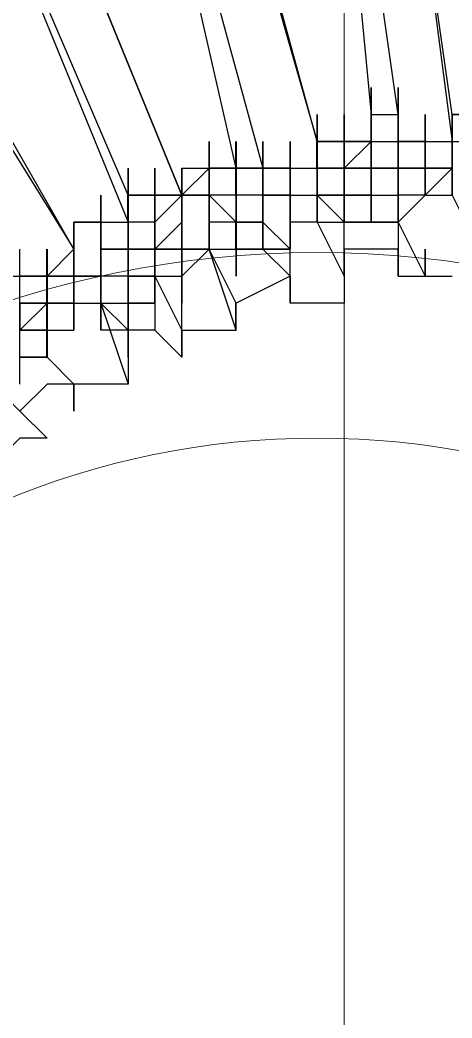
# Model space of a CAD drawing. Header units: inches. Extents: x 3324238 to 135265466, y -1036581 to 20094598.
# Drawn here: x 3353770.292 to 3353771.581, y -519268.471 to -519265.489 of the extents above; entities that cross this region are included whole.
import ezdxf

# ---------------------------------------------------------------- set-up
doc = ezdxf.new("R2010")
doc.units = ezdxf.units.IN
doc.header["$MEASUREMENT"] = 0
doc.layers.add('PDF_Geometry', color=7, linetype='Continuous')

msp = doc.modelspace()

# ---------------------------------------------------------------- linework, layer by layer
at = {"layer": 'PDF_Geometry', "color": 252, "lineweight": 13, "true_color": 0x979797}
msp.add_lwpolyline([(3353771.0974, -519269.1555), (3353771.2585, -519269.1555), (3353771.2585, -519260.0509)], dxfattribs=at)
at = {"layer": 'PDF_Geometry', "lineweight": 25}
for points in [[(3353771.0168, -519265.9326), (3353770.9363, -519265.9326), (3353770.9363, -519265.852), (3353770.9363, -519265.9326), (3353770.9363, -519265.852), (3353770.9363, -519265.9326), (3353770.9363, -519266.0132), (3353770.9363, -519265.9326), (3353770.5334, -519264.16), (3353770.5334, -519264.0795), (3353770.5334, -519263.9989), (3353770.4528, -519263.9989), (3353770.4528, -519263.9183), (3353770.4528, -519263.9989), (3353770.4528, -519263.9183), (3353770.4528, -519263.8378), (3353769.9694, -519262.1458), (3353770.05, -519262.1458), (3353770.05, -519262.0652), (3353770.1305, -519262.0652), (3353770.1305, -519261.9846)], [(3353771.5003, -519263.8378), (3353771.4197, -519263.8378), (3353771.4197, -519263.7572), (3353771.4197, -519263.8378), (3353771.4197, -519263.7572), (3353771.4197, -519263.8378), (3353771.4197, -519263.7572), (3353771.4197, -519263.6766), (3353771.4197, -519263.7572), (3353771.4197, -519263.8378), (3353771.3391, -519263.8378), (3353771.3391, -519263.7572), (3353771.3391, -519263.8378), (3353771.3391, -519263.9183), (3353771.3391, -519263.9989), (3353771.3391, -519263.9183), (3353771.3391, -519263.9989), (3353771.5808, -519265.852), (3353771.5808, -519265.7715), (3353771.6614, -519265.7715), (3353771.6614, -519265.6909)], [(3353771.0974, -519266.0132), (3353771.0974, -519266.0938), (3353771.0974, -519266.0132), (3353771.178, -519266.0132), (3353771.178, -519265.9326), (3353771.178, -519265.852), (3353770.6945, -519264.0795), (3353770.6945, -519263.9989), (3353770.6945, -519263.9183), (3353770.6945, -519263.8378), (3353770.6945, -519263.9183), (3353770.7751, -519263.9183), (3353770.7751, -519263.8378), (3353770.8557, -519263.8378), (3353770.8557, -519263.7572), (3353770.8557, -519263.8378), (3353770.7751, -519263.8378), (3353770.6945, -519263.8378), (3353770.614, -519263.8378), (3353770.614, -519263.9183), (3353770.614, -519263.9989), (3353770.6945, -519263.9989), (3353770.6945, -519263.9183)], [(3353771.5808, -519265.7715), (3353771.3391, -519264.0795)], [(3353770.5334, -519264.16), (3353771.0168, -519265.9326)], [(3353770.6945, -519264.16), (3353771.178, -519265.852), (3353771.178, -519265.9326), (3353771.178, -519266.0132), (3353771.2585, -519266.0132), (3353771.2585, -519266.0938), (3353771.2585, -519266.0132), (3353771.2585, -519266.0938), (3353771.2585, -519266.0132), (3353771.2585, -519266.0938), (3353771.2585, -519266.0132), (3353771.2585, -519265.9326), (3353771.2585, -519266.0132), (3353771.2585, -519265.9326), (3353771.2585, -519265.852), (3353771.178, -519265.852), (3353771.2585, -519265.852), (3353771.2585, -519265.9326), (3353771.2585, -519265.852), (3353771.2585, -519265.7715), (3353771.2585, -519265.852), (3353771.2585, -519265.7715), (3353771.2585, -519265.852), (3353771.2585, -519265.9326), (3353771.2585, -519265.8521), (3353771.2585, -519265.7715)], [(3353771.4197, -519266.2549), (3353771.4197, -519266.1743), (3353771.3391, -519266.1743), (3353771.2585, -519266.1743), (3353771.2585, -519266.2549), (3353771.2585, -519266.3355), (3353771.178, -519266.3355), (3353771.0974, -519266.3355), (3353771.0974, -519266.1743), (3353771.0168, -519266.0938), (3353771.0168, -519266.1743), (3353770.9363, -519266.1743), (3353770.9363, -519266.0938), (3353770.9363, -519266.0132), (3353770.9363, -519265.9326), (3353770.9363, -519265.852), (3353770.9363, -519265.9326), (3353770.9363, -519266.0132), (3353770.9363, -519265.9326), (3353770.9363, -519266.0132), (3353770.9363, -519265.9326), (3353770.8557, -519265.9326), (3353770.8557, -519265.852), (3353770.8557, -519265.9326), (3353770.8557, -519266.0132), (3353770.8557, -519265.9326), (3353770.8557, -519266.0132), (3353770.7751, -519266.0132), (3353770.7751, -519265.9326), (3353770.7751, -519266.0132), (3353770.05, -519264.2406)], [(3353770.05, -519264.2406), (3353770.7751, -519266.0132), (3353770.7751, -519266.0938), (3353770.7751, -519266.0132), (3353770.7751, -519266.0938), (3353770.7751, -519266.1743), (3353770.7751, -519266.0938), (3353770.7751, -519266.1743), (3353770.7751, -519266.0938), (3353770.7751, -519266.1743), (3353770.7751, -519266.2549), (3353770.7751, -519266.1743), (3353770.7751, -519266.2549), (3353770.7751, -519266.1743), (3353770.7751, -519266.0938)], [(3353770.614, -519265.9326), (3353770.614, -519266.0132), (3353769.8888, -519264.3212), (3353769.8083, -519264.3212)], [(3353769.8888, -519264.3212), (3353770.614, -519266.0938)], [(3353769.4054, -519264.4823), (3353770.4528, -519266.1743), (3353770.4528, -519266.2549), (3353770.3723, -519266.2549), (3353770.3723, -519266.3355), (3353770.2917, -519266.3355)], [(3353770.4528, -519266.1743), (3353769.486, -519264.4823)], [(3353771.2585, -519266.1743), (3353771.2585, -519266.0938), (3353771.2585, -519266.0132), (3353771.2585, -519265.9326), (3353771.2585, -519266.0132), (3353771.2585, -519265.9326), (3353771.178, -519265.9326), (3353771.178, -519265.852), (3353771.178, -519265.7715), (3353771.178, -519265.852), (3353771.2585, -519265.852), (3353771.3391, -519265.852), (3353771.4197, -519265.852), (3353771.4197, -519265.9326), (3353771.4197, -519265.852), (3353771.4197, -519265.7715), (3353771.4197, -519265.6909), (3353771.4197, -519265.7715), (3353771.4197, -519265.852), (3353771.4197, -519265.9326), (3353771.4197, -519265.852), (3353771.4197, -519265.7715)], [(3353771.4197, -519265.7715), (3353771.4197, -519265.6909)], [(3353771.178, -519265.852), (3353771.178, -519265.7715)], [(3353771.178, -519265.852), (3353771.2585, -519265.852), (3353771.2585, -519265.7715)], [(3353771.178, -519265.852), (3353771.178, -519265.7715)], [(3353771.178, -519265.852), (3353771.178, -519265.7715)], [(3353771.2585, -519265.9326), (3353771.3391, -519265.9326), (3353771.3391, -519265.852), (3353771.3391, -519265.7715), (3353771.3391, -519265.852), (3353771.3391, -519265.7715), (3353771.3391, -519265.852), (3353771.3391, -519265.9326)], [(3353771.3391, -519265.9326), (3353771.3391, -519266.0132), (3353771.3391, -519266.0938), (3353771.3391, -519266.0132), (3353771.3391, -519265.9326), (3353771.3391, -519266.0132), (3353771.3391, -519266.0938), (3353771.3391, -519266.0132), (3353771.3391, -519265.9326), (3353771.3391, -519265.852), (3353771.3391, -519265.7715), (3353771.3391, -519265.852), (3353771.3391, -519265.9326), (3353771.3391, -519265.852), (3353771.3391, -519265.9326), (3353771.2585, -519265.9326), (3353771.3391, -519265.852), (3353771.3391, -519265.9326), (3353771.4197, -519265.9326), (3353771.3391, -519265.9326), (3353771.3391, -519266.0132), (3353771.3391, -519265.9326), (3353771.3391, -519265.852), (3353771.3391, -519265.9326), (3353771.3391, -519266.0132), (3353771.3391, -519266.0938), (3353771.3391, -519266.0132), (3353771.3391, -519265.9326), (3353771.3391, -519266.0132), (3353771.3391, -519265.9326), (3353771.3391, -519266.0132), (3353771.4197, -519266.0132), (3353771.4197, -519265.9326), (3353771.4197, -519265.852), (3353771.4197, -519265.9326), (3353771.4197, -519266.0132), (3353771.4197, -519265.9326), (3353771.4197, -519266.0132), (3353771.4197, -519265.9326), (3353771.4197, -519266.0132), (3353771.4197, -519265.9326), (3353771.5003, -519265.9326), (3353771.5003, -519265.852), (3353771.4197, -519265.852), (3353771.4197, -519265.9326), (3353771.4197, -519265.852), (3353771.4197, -519265.9326), (3353771.4197, -519265.852), (3353771.5003, -519265.852), (3353771.5003, -519265.7715), (3353771.5003, -519265.852), (3353771.5003, -519265.7715), (3353771.5003, -519265.852), (3353771.5003, -519265.9326), (3353771.5003, -519266.0132), (3353771.5003, -519265.9326), (3353771.4197, -519265.9326), (3353771.4197, -519266.0132), (3353771.4197, -519265.9326), (3353771.4197, -519266.0132), (3353771.4197, -519266.0938), (3353771.5003, -519266.2549)], [(3353771.3391, -519265.7715), (3353771.3391, -519265.8521)], [(3353771.3391, -519265.8521), (3353771.3391, -519265.7715)], [(3353771.3391, -519265.852), (3353771.3391, -519265.7715)], [(3353771.5003, -519265.852), (3353771.5003, -519265.9326), (3353771.5003, -519266.0132), (3353771.5003, -519265.9326), (3353771.5808, -519265.9326), (3353771.5808, -519266.0132), (3353771.5808, -519265.9326), (3353771.5808, -519266.0132), (3353771.5808, -519265.9326), (3353771.5808, -519265.852), (3353771.5808, -519265.7715), (3353771.6614, -519265.7715), (3353771.5808, -519265.7715), (3353771.5808, -519265.852), (3353771.6614, -519265.852), (3353771.6614, -519265.9326)], [(3353771.5003, -519265.7715), (3353771.5003, -519265.852), (3353771.5003, -519265.7715), (3353771.5003, -519265.852), (3353771.5003, -519265.9326), (3353771.5808, -519265.9326), (3353771.5808, -519265.852), (3353771.5808, -519265.9326), (3353771.5003, -519265.9326), (3353771.5003, -519266.0132), (3353771.5808, -519266.0132), (3353771.6614, -519266.1743)], [(3353771.5003, -519265.9326), (3353771.5003, -519265.852), (3353771.5003, -519265.7715)], [(3353771.5003, -519265.8521), (3353771.5003, -519265.7715)], [(3353771.5808, -519265.852), (3353771.5808, -519265.7715)], [(3353770.8557, -519265.852), (3353770.8557, -519265.9326), (3353770.8557, -519266.0132), (3353770.8557, -519266.0938), (3353770.8557, -519266.1743), (3353770.7751, -519266.1743), (3353770.8557, -519266.1743), (3353770.8557, -519266.0938), (3353770.8557, -519266.1743), (3353770.9363, -519266.1743), (3353770.9363, -519266.0938), (3353770.8557, -519266.0938), (3353770.8557, -519266.1743), (3353770.7751, -519266.1743), (3353770.7751, -519266.0938), (3353770.7751, -519266.0132)], [(3353771.178, -519265.9326), (3353771.178, -519266.0132), (3353771.178, -519266.0938), (3353771.178, -519266.0132), (3353771.178, -519266.0938), (3353771.0974, -519266.0938), (3353771.0974, -519266.0132), (3353771.0974, -519265.9326), (3353771.0974, -519266.0132), (3353771.0974, -519266.0938), (3353771.0974, -519266.1743), (3353771.0168, -519266.1743), (3353771.0168, -519266.0938), (3353771.0168, -519266.1743), (3353771.0168, -519266.0938), (3353771.0168, -519266.0132), (3353771.0168, -519266.0938), (3353770.9363, -519266.0938), (3353770.9363, -519266.1743), (3353770.9363, -519266.0938), (3353771.0168, -519266.0938), (3353771.0168, -519266.1743), (3353770.9363, -519266.1743), (3353771.0168, -519266.1743), (3353771.0168, -519266.0938), (3353771.0168, -519266.0132), (3353771.0168, -519265.9326), (3353771.0168, -519265.852), (3353771.0168, -519265.9326), (3353771.0168, -519266.0132), (3353771.0168, -519265.9326), (3353770.9363, -519265.9326), (3353770.9363, -519266.0132), (3353770.9363, -519265.9326), (3353771.0168, -519265.9326), (3353770.9363, -519265.9326), (3353770.9363, -519265.852), (3353770.9363, -519265.9326), (3353770.9363, -519266.0132), (3353770.8557, -519266.0132), (3353770.8557, -519266.0938), (3353770.8557, -519266.1743), (3353770.8557, -519266.0938), (3353770.8557, -519266.1743), (3353770.8557, -519266.0938), (3353770.8557, -519266.0132), (3353770.8557, -519266.0938), (3353770.8557, -519266.1743), (3353770.8557, -519266.0938), (3353770.8557, -519266.0132), (3353770.8557, -519265.9326), (3353770.8557, -519266.0132), (3353770.8557, -519266.0938), (3353770.8557, -519266.0132), (3353770.8557, -519265.9326), (3353770.8557, -519266.0132), (3353770.8557, -519265.9326), (3353770.8557, -519266.0132), (3353770.9363, -519266.0938), (3353770.9363, -519266.0132), (3353770.9363, -519265.9326), (3353770.9363, -519265.852), (3353770.9363, -519265.9326), (3353771.0168, -519265.9326), (3353771.0168, -519265.852), (3353771.0168, -519265.9326), (3353771.0168, -519266.0132), (3353771.0168, -519266.0938), (3353771.0168, -519266.0132), (3353771.0168, -519266.0938), (3353770.9363, -519266.0938), (3353770.9363, -519266.1743), (3353771.0168, -519266.1743), (3353771.0168, -519266.0938), (3353771.0168, -519266.0132), (3353771.0974, -519266.0132), (3353771.0974, -519265.9326), (3353771.0974, -519266.0132), (3353771.178, -519266.0132), (3353771.178, -519266.0938), (3353771.178, -519266.0132), (3353771.178, -519265.9326), (3353771.178, -519265.852), (3353771.178, -519265.9326), (3353771.178, -519266.0132), (3353771.2585, -519266.0938), (3353771.3391, -519266.0938), (3353771.4197, -519266.0938), (3353771.4197, -519266.0132), (3353771.4197, -519266.0938), (3353771.3391, -519266.0938), (3353771.2585, -519266.0938), (3353771.3391, -519266.0938), (3353771.3391, -519266.0132), (3353771.3391, -519266.0938), (3353771.3391, -519266.0132), (3353771.3391, -519265.9326), (3353771.3391, -519266.0132), (3353771.3391, -519266.0938)], [(3353770.9362, -519265.9326), (3353770.9362, -519265.852)], [(3353770.9362, -519265.9326), (3353770.9362, -519265.852)], [(3353770.9363, -519266.0132), (3353770.9363, -519265.9326), (3353770.9363, -519265.852)], [(3353771.0974, -519266.2549), (3353771.0168, -519266.1743), (3353771.0974, -519266.1743), (3353771.0974, -519266.0938), (3353771.0974, -519266.1743), (3353771.0974, -519266.0938), (3353771.0974, -519266.0132), (3353771.0974, -519265.9326), (3353771.0974, -519266.0132), (3353771.0974, -519265.9326), (3353771.0974, -519265.852), (3353771.0974, -519265.9326), (3353771.0974, -519265.852), (3353771.0974, -519265.9326), (3353771.0974, -519265.852)], [(3353771.0168, -519265.9326), (3353771.0168, -519266.0132), (3353771.0168, -519265.9326), (3353771.0168, -519265.852)], [(3353771.0168, -519265.9326), (3353771.0168, -519265.852)], [(3353771.0168, -519266.0132), (3353771.0168, -519265.9326), (3353771.0168, -519265.8521)], [(3353771.0974, -519266.0132), (3353771.0974, -519265.9326), (3353771.0974, -519265.852)], [(3353771.1779, -519265.9326), (3353771.1779, -519265.852)], [(3353771.178, -519265.8521), (3353771.178, -519265.9326), (3353771.2585, -519265.9326), (3353771.2585, -519265.8521)], [(3353771.178, -519265.9326), (3353771.178, -519265.852)], [(3353771.178, -519265.9326), (3353771.178, -519265.852)], [(3353771.178, -519265.9326), (3353771.178, -519265.852)], [(3353771.178, -519265.9326), (3353771.178, -519265.852)], [(3353771.178, -519265.9326), (3353771.178, -519265.852)], [(3353771.178, -519265.9326), (3353771.178, -519265.852)], [(3353771.178, -519265.9326), (3353771.178, -519265.852)], [(3353771.178, -519265.9326), (3353771.178, -519265.852)], [(3353771.2585, -519265.9326), (3353771.2585, -519265.852)], [(3353771.2585, -519265.9326), (3353771.2585, -519265.852)], [(3353771.2585, -519265.9326), (3353771.2585, -519265.852)], [(3353771.2585, -519265.9326), (3353771.2585, -519265.852)], [(3353771.2585, -519265.9326), (3353771.2585, -519265.852)], [(3353771.2585, -519265.9326), (3353771.2585, -519265.852)], [(3353771.2585, -519265.9326), (3353771.2585, -519265.852)], [(3353771.2585, -519265.9326), (3353771.2585, -519265.852)], [(3353771.2585, -519265.9326), (3353771.2585, -519265.852)], [(3353771.2585, -519265.9326), (3353771.2585, -519265.852)], [(3353771.2585, -519265.9326), (3353771.2585, -519265.852)], [(3353771.2585, -519265.8521), (3353771.2585, -519265.9326), (3353771.2585, -519265.8521), (3353771.3391, -519265.8521)], [(3353771.3391, -519265.852), (3353771.2585, -519265.852)], [(3353771.2585, -519265.9326), (3353771.2585, -519265.852)], [(3353771.3391, -519265.9326), (3353771.3391, -519265.852)], [(3353771.3391, -519265.9326), (3353771.3391, -519265.852)], [(3353771.3391, -519265.9326), (3353771.3391, -519265.8521)], [(3353771.3391, -519265.9326), (3353771.3391, -519265.8521)], [(3353771.4197, -519265.9326), (3353771.4197, -519265.852)], [(3353771.4197, -519265.9326), (3353771.4197, -519265.852)], [(3353771.4197, -519265.9326), (3353771.4197, -519265.8521)], [(3353771.4197, -519265.9326), (3353771.4197, -519265.8521)], [(3353771.4197, -519265.9326), (3353771.4197, -519265.852)], [(3353771.5002, -519265.9326), (3353771.5002, -519265.8521)], [(3353771.5003, -519265.852), (3353771.5808, -519265.852)], [(3353771.5003, -519265.852), (3353771.5808, -519265.852)], [(3353770.614, -519266.1743), (3353770.614, -519266.0938), (3353770.614, -519266.0132), (3353770.614, -519266.0938), (3353770.614, -519266.0132), (3353770.614, -519265.9326)], [(3353770.7751, -519265.9326), (3353770.7751, -519266.0132), (3353770.7751, -519265.9326), (3353770.7751, -519266.0132), (3353770.7751, -519265.9326), (3353770.7751, -519266.0132), (3353770.7751, -519265.9326), (3353770.7751, -519266.0132), (3353770.7751, -519265.9326), (3353770.7751, -519266.0132), (3353770.7751, -519265.9326), (3353770.7751, -519266.0132), (3353770.7751, -519265.9326), (3353770.7751, -519266.0132), (3353770.6945, -519266.0132), (3353770.6945, -519266.0938), (3353770.6945, -519266.1743), (3353770.6945, -519266.0938), (3353770.6945, -519266.1743), (3353770.6945, -519266.2549), (3353770.614, -519266.2549), (3353770.614, -519266.3355), (3353770.614, -519266.2549), (3353770.614, -519266.1743), (3353770.614, -519266.2549), (3353770.614, -519266.1743), (3353770.614, -519266.2549), (3353770.614, -519266.3355), (3353770.614, -519266.2549), (3353770.614, -519266.1743)], [(3353770.614, -519266.0938), (3353770.614, -519266.0132), (3353770.6945, -519266.0132), (3353770.6945, -519265.9326), (3353770.6945, -519266.0132), (3353770.6945, -519265.9326), (3353770.6945, -519266.0132), (3353770.6945, -519266.0938), (3353770.6945, -519266.1743), (3353770.6945, -519266.0938), (3353770.6945, -519266.1743), (3353770.614, -519266.1743), (3353770.6945, -519266.1743), (3353770.6945, -519266.2549), (3353770.6945, -519266.1743), (3353770.6945, -519266.2549), (3353770.7751, -519266.2549), (3353770.7751, -519266.3355)], [(3353770.6945, -519266.0132), (3353770.614, -519266.0132), (3353770.614, -519265.9326)], [(3353770.8557, -519266.1743), (3353770.7751, -519266.2549), (3353770.7751, -519266.1743), (3353770.7751, -519266.0938), (3353770.7751, -519266.0132), (3353770.7751, -519265.9326), (3353770.7751, -519266.0132), (3353770.6945, -519266.0938), (3353770.6945, -519266.1743), (3353770.6945, -519266.0938), (3353770.6945, -519266.1743), (3353770.6945, -519266.2549), (3353770.7751, -519266.416), (3353770.8557, -519266.416), (3353770.9363, -519266.416), (3353770.9363, -519266.3355), (3353770.8557, -519266.1743), (3353770.9363, -519266.1743), (3353770.9363, -519266.0938), (3353771.0168, -519266.0938), (3353771.0168, -519266.0132), (3353771.0168, -519266.0938), (3353771.0168, -519266.0132), (3353771.0168, -519265.9326)], [(3353770.6945, -519266.1743), (3353770.6945, -519266.0938), (3353770.6945, -519266.0132), (3353770.6945, -519265.9326)], [(3353770.7751, -519266.0938), (3353770.7751, -519266.1743), (3353770.7751, -519266.0938), (3353770.7751, -519266.1743), (3353770.7751, -519266.0938), (3353770.7751, -519266.1743), (3353770.6945, -519266.1743), (3353770.6945, -519266.2549), (3353770.6945, -519266.1743), (3353770.6945, -519266.0938), (3353770.6945, -519266.0132), (3353770.6945, -519265.9326)], [(3353770.6945, -519266.0132), (3353770.7751, -519266.0132), (3353770.7751, -519265.9326)], [(3353770.7751, -519266.2549), (3353770.7751, -519266.1743), (3353770.7751, -519266.0938), (3353770.7751, -519266.0132), (3353770.7751, -519265.9326)], [(3353770.7751, -519266.0132), (3353770.7751, -519265.9326)], [(3353770.8557, -519265.9326), (3353770.9363, -519265.9326), (3353770.8557, -519265.9326)], [(3353770.8557, -519265.9326), (3353770.8557, -519266.0132), (3353770.8557, -519265.9326)], [(3353770.8557, -519266.0132), (3353770.8557, -519265.9326)], [(3353770.8557, -519266.0132), (3353770.8557, -519265.9326)], [(3353770.8557, -519266.0132), (3353770.8557, -519265.9326)], [(3353770.8557, -519266.0132), (3353770.8557, -519265.9326)], [(3353770.9362, -519266.0132), (3353770.9362, -519265.9326)], [(3353770.9363, -519266.0132), (3353770.9363, -519265.9326)], [(3353770.9363, -519266.0132), (3353770.9363, -519265.9326)], [(3353770.9363, -519266.0132), (3353770.9363, -519265.9326)], [(3353770.9363, -519266.0132), (3353770.9363, -519265.9326)], [(3353770.9363, -519266.0132), (3353770.9363, -519265.9326)], [(3353770.9363, -519266.0132), (3353770.9363, -519265.9326)], [(3353771.0168, -519266.0132), (3353771.0168, -519265.9326)], [(3353771.0974, -519265.9326), (3353771.0168, -519265.9326), (3353771.0974, -519265.9326)], [(3353771.0168, -519266.0938), (3353771.0168, -519266.0132), (3353771.0168, -519265.9326)], [(3353771.0168, -519266.0132), (3353771.0168, -519265.9326)], [(3353771.0168, -519266.0132), (3353771.0974, -519266.0132), (3353771.0974, -519265.9326), (3353771.178, -519265.9326)], [(3353771.0974, -519266.0938), (3353771.0974, -519266.0132), (3353771.0974, -519265.9326), (3353771.0974, -519266.0132)], [(3353771.0974, -519266.0132), (3353771.0974, -519265.9326)], [(3353771.0974, -519266.0132), (3353771.0974, -519265.9326)], [(3353771.0974, -519265.9326), (3353771.178, -519265.9326)], [(3353771.178, -519266.0132), (3353771.178, -519265.9326), (3353771.178, -519266.0132), (3353771.178, -519266.0938), (3353771.2585, -519266.2549)], [(3353771.178, -519266.0132), (3353771.178, -519266.0938), (3353771.2585, -519266.0938), (3353771.2585, -519266.0132), (3353771.2585, -519266.0938), (3353771.2585, -519266.0132), (3353771.2585, -519265.9326), (3353771.2585, -519266.0132), (3353771.178, -519266.0132)], [(3353771.178, -519266.0132), (3353771.178, -519265.9326)], [(3353771.178, -519266.0132), (3353771.178, -519265.9326)], [(3353771.178, -519266.0132), (3353771.178, -519265.9326)], [(3353771.178, -519266.0132), (3353771.178, -519265.9326)], [(3353771.178, -519266.0132), (3353771.178, -519265.9326)], [(3353771.178, -519266.0132), (3353771.178, -519265.9326)], [(3353771.178, -519266.0132), (3353771.178, -519265.9326)], [(3353771.2585, -519266.0132), (3353771.2585, -519265.9326)], [(3353771.2585, -519265.9326), (3353771.3391, -519265.9326)], [(3353771.2585, -519266.0132), (3353771.2585, -519265.9326)], [(3353771.2585, -519266.0132), (3353771.2585, -519266.0938), (3353771.2585, -519266.0132), (3353771.2585, -519265.9326)], [(3353771.2585, -519266.0938), (3353771.2585, -519266.0132), (3353771.2585, -519265.9326)], [(3353771.3391, -519266.0938), (3353771.3391, -519266.0132), (3353771.3391, -519265.9326)], [(3353771.3391, -519266.0132), (3353771.3391, -519265.9326)], [(3353771.4197, -519266.0938), (3353771.4197, -519266.0132), (3353771.4197, -519265.9326)], [(3353771.4197, -519266.0132), (3353771.4197, -519265.9326)], [(3353771.4197, -519266.0132), (3353771.4197, -519265.9326)], [(3353771.4197, -519266.0132), (3353771.4197, -519265.9326)], [(3353771.5808, -519266.0132), (3353771.5808, -519265.9326), (3353771.5002, -519266.0132)], [(3353771.5003, -519266.0132), (3353771.5003, -519265.9326)], [(3353770.614, -519266.3355), (3353770.614, -519266.2549), (3353770.5334, -519266.2549), (3353770.5334, -519266.1743), (3353770.5334, -519266.2549), (3353770.5334, -519266.1743), (3353770.5334, -519266.2549), (3353770.5334, -519266.3355), (3353770.5334, -519266.2549), (3353770.5334, -519266.3355), (3353770.5334, -519266.2549), (3353770.5334, -519266.1743), (3353770.5334, -519266.2549), (3353770.5334, -519266.1743), (3353770.5334, -519266.2549), (3353770.5334, -519266.1743), (3353770.5334, -519266.2549), (3353770.5334, -519266.1743), (3353770.5334, -519266.0938), (3353770.5334, -519266.0132), (3353770.5334, -519266.0938), (3353770.5334, -519266.1743), (3353770.5334, -519266.0938), (3353770.5334, -519266.0132), (3353770.5334, -519266.0938), (3353770.4528, -519266.0938), (3353770.4528, -519266.1743), (3353770.4528, -519266.0938), (3353770.4528, -519266.1743), (3353770.4528, -519266.2549), (3353770.4528, -519266.1743), (3353770.4528, -519266.2549), (3353770.4528, -519266.1743), (3353770.4528, -519266.0938), (3353770.4528, -519266.1743), (3353770.4528, -519266.0938), (3353770.5334, -519266.0938), (3353770.5334, -519266.1743), (3353770.5334, -519266.0938), (3353770.5334, -519266.0132), (3353770.5334, -519266.0938), (3353770.5334, -519266.0132), (3353770.5334, -519266.0938), (3353770.614, -519266.0938), (3353770.614, -519266.0132), (3353770.614, -519266.0938), (3353770.614, -519266.1743), (3353770.614, -519266.0938), (3353770.614, -519266.0132), (3353770.614, -519266.0938), (3353770.614, -519266.1743), (3353770.614, -519266.0938), (3353770.614, -519266.1743), (3353770.614, -519266.2549), (3353770.614, -519266.3355), (3353770.614, -519266.2549), (3353770.614, -519266.1743), (3353770.614, -519266.2549), (3353770.614, -519266.3355), (3353770.614, -519266.416), (3353770.5334, -519266.416)], [(3353770.5334, -519266.1743), (3353770.5334, -519266.0938), (3353770.5334, -519266.1743), (3353770.5334, -519266.0938), (3353770.5334, -519266.0132)], [(3353770.5334, -519266.0938), (3353770.5334, -519266.0132)], [(3353770.6139, -519266.0938), (3353770.6139, -519266.0132)], [(3353770.6139, -519266.0938), (3353770.6139, -519266.0132)], [(3353770.614, -519266.1743), (3353770.614, -519266.2549), (3353770.6945, -519266.2549), (3353770.614, -519266.2549), (3353770.6945, -519266.2549), (3353770.6945, -519266.1743), (3353770.6945, -519266.0938), (3353770.614, -519266.0938), (3353770.614, -519266.0132), (3353770.614, -519266.0938), (3353770.614, -519266.0132), (3353770.614, -519266.0938), (3353770.614, -519266.0132), (3353770.614, -519266.0938), (3353770.614, -519266.1743), (3353770.614, -519266.0938), (3353770.614, -519266.0132)], [(3353770.614, -519266.0938), (3353770.614, -519266.0132)], [(3353770.614, -519266.0938), (3353770.614, -519266.0132)], [(3353770.614, -519266.0938), (3353770.614, -519266.0132)], [(3353770.614, -519266.0938), (3353770.614, -519266.0132)], [(3353770.614, -519266.0938), (3353770.614, -519266.0132)], [(3353770.614, -519266.0938), (3353770.614, -519266.0132)], [(3353770.614, -519266.0938), (3353770.614, -519266.0132)], [(3353770.614, -519266.0938), (3353770.614, -519266.0132), (3353770.614, -519266.0938)], [(3353770.614, -519266.0938), (3353770.614, -519266.0132)], [(3353770.7751, -519266.0938), (3353770.7751, -519266.0132)], [(3353770.7751, -519266.0938), (3353770.7751, -519266.0132)], [(3353770.8557, -519266.0938), (3353770.8557, -519266.0132)], [(3353770.9363, -519266.1743), (3353770.9363, -519266.0938), (3353771.0168, -519266.0938), (3353771.0168, -519266.1743), (3353771.0168, -519266.0938), (3353771.0168, -519266.0132)], [(3353770.9363, -519266.0938), (3353770.9363, -519266.0132)], [(3353771.0168, -519266.0132), (3353770.9363, -519266.0132)], [(3353771.0168, -519266.1743), (3353771.0168, -519266.0938), (3353771.0168, -519266.0132)], [(3353771.0168, -519266.0938), (3353771.0168, -519266.0132)], [(3353771.0974, -519266.0132), (3353771.0168, -519266.0132), (3353771.0168, -519266.0938), (3353771.0168, -519266.1743)], [(3353771.0168, -519266.1743), (3353771.0168, -519266.0938), (3353771.0168, -519266.0132)], [(3353771.0168, -519266.0938), (3353771.0168, -519266.0132)], [(3353771.0168, -519266.0132), (3353771.0168, -519266.0938), (3353771.0168, -519266.1743)], [(3353771.178, -519266.0938), (3353771.178, -519266.0132)], [(3353771.3391, -519266.0132), (3353771.2585, -519266.0132)], [(3353771.2585, -519266.0938), (3353771.2585, -519266.0132)], [(3353771.2585, -519266.0132), (3353771.3391, -519266.0132), (3353771.2585, -519266.0132)], [(3353771.2585, -519266.0938), (3353771.2585, -519266.0132)], [(3353771.2585, -519266.0132), (3353771.3391, -519266.0132)], [(3353771.3391, -519266.0132), (3353771.2585, -519266.0132)], [(3353771.3391, -519266.0132), (3353771.2585, -519266.0132)], [(3353771.3391, -519266.0938), (3353771.3391, -519266.0132)], [(3353771.3391, -519266.0132), (3353771.3391, -519266.0938), (3353771.3391, -519266.0132)], [(3353771.3391, -519266.0938), (3353771.3391, -519266.0132)], [(3353771.3391, -519266.0938), (3353771.3391, -519266.0132), (3353771.3391, -519266.0938)], [(3353771.3391, -519266.0132), (3353771.3391, -519266.0938)], [(3353771.3391, -519266.0132), (3353771.3391, -519266.0938)], [(3353771.3391, -519266.0132), (3353771.3391, -519266.0938), (3353771.3391, -519266.0132)], [(3353771.3391, -519266.0938), (3353771.3391, -519266.0132)], [(3353771.3391, -519266.0938), (3353771.3391, -519266.0132)], [(3353771.4197, -519266.0132), (3353771.4197, -519266.0938), (3353771.4197, -519266.1743)], [(3353771.4197, -519266.0938), (3353771.4197, -519266.0132)], [(3353771.4197, -519266.0938), (3353771.5003, -519266.0132), (3353771.4197, -519266.0132)], [(3353771.4197, -519266.0938), (3353771.4197, -519266.0132)], [(3353771.4197, -519266.0938), (3353771.4197, -519266.0132)], [(3353771.4197, -519266.0132), (3353771.4197, -519266.0938)], [(3353770.2917, -519266.416), (3353770.3723, -519266.416), (3353770.3723, -519266.3355), (3353770.3723, -519266.416), (3353770.3723, -519266.4966), (3353770.3723, -519266.416), (3353770.4528, -519266.416), (3353770.4528, -519266.3355), (3353770.4528, -519266.416), (3353770.4528, -519266.3355), (3353770.4528, -519266.2549), (3353770.4528, -519266.3355), (3353770.5334, -519266.3355), (3353770.5334, -519266.2549), (3353770.5334, -519266.3355), (3353770.5334, -519266.416), (3353770.5334, -519266.3355), (3353770.5334, -519266.2549), (3353770.4528, -519266.2549), (3353770.5334, -519266.2549), (3353770.5334, -519266.3355), (3353770.5334, -519266.2549), (3353770.5334, -519266.3355), (3353770.5334, -519266.2549), (3353770.5334, -519266.3355), (3353770.5334, -519266.2549), (3353770.5334, -519266.1743), (3353770.5334, -519266.2549), (3353770.5334, -519266.3355), (3353770.5334, -519266.2549), (3353770.5334, -519266.1743), (3353770.5334, -519266.0938), (3353770.5334, -519266.1743), (3353770.5334, -519266.0938), (3353770.5334, -519266.1743), (3353770.5334, -519266.0938), (3353770.5334, -519266.1743), (3353770.5334, -519266.0938), (3353770.5334, -519266.1743), (3353770.5334, -519266.0938), (3353770.5334, -519266.1743), (3353770.5334, -519266.0938), (3353770.614, -519266.0938), (3353770.614, -519266.1743), (3353770.614, -519266.2549), (3353770.614, -519266.1743), (3353770.614, -519266.2549), (3353770.614, -519266.3355), (3353770.614, -519266.2549)], [(3353770.4528, -519266.1743), (3353770.4528, -519266.0938)], [(3353770.4528, -519266.1743), (3353770.4528, -519266.0938)], [(3353770.5334, -519266.1743), (3353770.5334, -519266.0938)], [(3353770.5334, -519266.1743), (3353770.5334, -519266.0938)], [(3353770.5334, -519266.1743), (3353770.5334, -519266.0938)], [(3353770.5334, -519266.1743), (3353770.5334, -519266.0938)], [(3353770.5334, -519266.1743), (3353770.5334, -519266.0938)], [(3353770.5334, -519266.1743), (3353770.5334, -519266.0938)], [(3353770.5334, -519266.1743), (3353770.5334, -519266.0938)], [(3353770.614, -519266.3355), (3353770.614, -519266.2549), (3353770.614, -519266.3355), (3353770.614, -519266.2549), (3353770.614, -519266.3355), (3353770.614, -519266.2549), (3353770.614, -519266.1743), (3353770.614, -519266.0938), (3353770.614, -519266.1743), (3353770.614, -519266.0938), (3353770.614, -519266.1743), (3353770.614, -519266.0938), (3353770.614, -519266.1743), (3353770.614, -519266.0938), (3353770.614, -519266.1743)], [(3353770.614, -519266.1743), (3353770.614, -519266.0938)], [(3353770.614, -519266.1743), (3353770.614, -519266.0938)], [(3353770.614, -519266.1743), (3353770.614, -519266.0938)], [(3353770.6945, -519266.3355), (3353770.6945, -519266.2549), (3353770.6945, -519266.1743), (3353770.7751, -519266.0938)], [(3353770.6945, -519266.1743), (3353770.6945, -519266.0938)], [(3353770.7751, -519266.1743), (3353770.7751, -519266.0938)], [(3353770.7751, -519266.1743), (3353770.7751, -519266.0938)], [(3353770.8557, -519266.1743), (3353770.8557, -519266.0938)], [(3353770.8557, -519266.1743), (3353770.8557, -519266.0938)], [(3353770.9362, -519266.1743), (3353770.9362, -519266.0938)], [(3353771.0168, -519266.0938), (3353770.9363, -519266.0938)], [(3353770.9363, -519266.0938), (3353770.9363, -519266.1743), (3353771.0168, -519266.1743), (3353771.0168, -519266.0938), (3353771.0168, -519266.1743)], [(3353770.9363, -519266.0938), (3353771.0168, -519266.0938), (3353770.9363, -519266.0938)], [(3353770.9363, -519266.1743), (3353770.9363, -519266.0938)], [(3353771.0168, -519266.1743), (3353771.0168, -519266.0938)], [(3353771.0168, -519266.1743), (3353771.0168, -519266.0938)], [(3353771.0168, -519266.1743), (3353771.0168, -519266.0938)], [(3353771.0168, -519266.0938), (3353771.0168, -519266.1743), (3353771.0168, -519266.0938)], [(3353771.0974, -519266.1743), (3353771.0974, -519266.0938)], [(3353770.2111, -519266.2549), (3353770.2917, -519266.2549), (3353770.2917, -519266.1743)], [(3353770.2917, -519266.416), (3353770.3723, -519266.416), (3353770.4528, -519266.416), (3353770.4528, -519266.3355), (3353770.3723, -519266.3355), (3353770.4528, -519266.3355), (3353770.3723, -519266.3355), (3353770.3723, -519266.2549), (3353770.3723, -519266.1743), (3353770.3723, -519266.2549), (3353770.3723, -519266.3355), (3353770.3723, -519266.2549), (3353770.3723, -519266.1743), (3353770.3723, -519266.2549), (3353770.3723, -519266.3355), (3353770.3723, -519266.416), (3353770.3723, -519266.4966), (3353770.3723, -519266.416), (3353770.3723, -519266.4966), (3353770.2917, -519266.4966), (3353770.3723, -519266.4966), (3353770.4528, -519266.5772), (3353770.4528, -519266.6578), (3353770.4528, -519266.5772), (3353770.3723, -519266.5772), (3353770.2917, -519266.6578)], [(3353770.2917, -519266.3355), (3353770.3723, -519266.3355), (3353770.3723, -519266.2549), (3353770.4528, -519266.2549), (3353770.4528, -519266.3355), (3353770.5334, -519266.3355), (3353770.614, -519266.3355), (3353770.614, -519266.2549), (3353770.614, -519266.3355), (3353770.614, -519266.2549), (3353770.614, -519266.3355), (3353770.614, -519266.2549), (3353770.614, -519266.1743), (3353770.614, -519266.2549), (3353770.614, -519266.1743), (3353770.614, -519266.2549), (3353770.614, -519266.1743)], [(3353770.3722, -519266.416), (3353770.3722, -519266.3355), (3353770.3722, -519266.2549), (3353770.3722, -519266.1743)], [(3353770.3723, -519266.2549), (3353770.3723, -519266.1743)], [(3353770.3723, -519266.2549), (3353770.3723, -519266.1743)], [(3353770.3723, -519266.2549), (3353770.3723, -519266.1743)], [(3353770.3723, -519266.2549), (3353770.3723, -519266.1743)], [(3353770.3723, -519266.2549), (3353770.3723, -519266.1743)], [(3353770.4528, -519266.1743), (3353770.3723, -519266.2549)], [(3353770.3723, -519266.2549), (3353770.3723, -519266.1743)], [(3353770.3723, -519266.2549), (3353770.3723, -519266.1743)], [(3353770.3723, -519266.2549), (3353770.3723, -519266.1743)], [(3353770.4528, -519266.3355), (3353770.4528, -519266.2549), (3353770.4528, -519266.1743)], [(3353770.4528, -519266.2549), (3353770.4528, -519266.1743)], [(3353770.4528, -519266.2549), (3353770.4528, -519266.1743)], [(3353770.4528, -519266.2549), (3353770.4528, -519266.1743)], [(3353770.4528, -519266.2549), (3353770.4528, -519266.1743)], [(3353770.4528, -519266.2549), (3353770.4528, -519266.1743)], [(3353770.4528, -519266.2549), (3353770.4528, -519266.1743)], [(3353770.4528, -519266.2549), (3353770.4528, -519266.1743)], [(3353770.4528, -519266.2549), (3353770.4528, -519266.1743)], [(3353770.5334, -519266.2549), (3353770.5334, -519266.1743)], [(3353770.5334, -519266.1743), (3353770.614, -519266.1743), (3353770.5334, -519266.1743)], [(3353770.614, -519266.2549), (3353770.614, -519266.1743)], [(3353770.614, -519266.2549), (3353770.614, -519266.1743)], [(3353770.6945, -519266.1743), (3353770.614, -519266.1743)], [(3353770.614, -519266.2549), (3353770.614, -519266.1743)], [(3353770.614, -519266.2549), (3353770.614, -519266.1743)], [(3353770.6945, -519266.2549), (3353770.6945, -519266.1743)], [(3353770.6945, -519266.2549), (3353770.6945, -519266.1743)], [(3353770.6945, -519266.2549), (3353770.6945, -519266.1743)], [(3353770.6945, -519266.2549), (3353770.6945, -519266.1743)], [(3353770.6945, -519266.2549), (3353770.6945, -519266.1743)], [(3353770.6945, -519266.1743), (3353770.6945, -519266.2549), (3353770.6945, -519266.1743), (3353770.7751, -519266.1743)], [(3353770.6945, -519266.2549), (3353770.6945, -519266.1743)], [(3353770.9363, -519266.416), (3353770.8557, -519266.1743)], [(3353771.2585, -519266.2549), (3353771.2585, -519266.1743)], [(3353771.4197, -519266.2549), (3353771.5003, -519266.2549), (3353771.5003, -519266.1743)], [(3353771.4197, -519266.2549), (3353771.4197, -519266.1743)], [(3353771.4197, -519266.1743), (3353771.4197, -519266.2549)], [(3353771.5002, -519266.1743), (3353771.5002, -519266.2549), (3353771.5002, -519266.1743), (3353771.5002, -519266.2549), (3353771.5808, -519266.2549)], [(3353770.2917, -519266.3355), (3353770.2917, -519266.2549)], [(3353770.3723, -519266.2549), (3353770.2917, -519266.2549), (3353770.3723, -519266.2549)], [(3353770.2917, -519266.3355), (3353770.2917, -519266.2549)], [(3353770.3722, -519266.3355), (3353770.3722, -519266.2549)], [(3353770.3723, -519266.2549), (3353770.4528, -519266.2549)], [(3353770.3723, -519266.3355), (3353770.3723, -519266.2549)], [(3353770.3723, -519266.3355), (3353770.3723, -519266.2549)], [(3353770.4528, -519266.416), (3353770.4528, -519266.3355), (3353770.5334, -519266.3355), (3353770.5334, -519266.2549), (3353770.5334, -519266.3355), (3353770.5334, -519266.2549), (3353770.5334, -519266.3355), (3353770.614, -519266.5772)], [(3353770.4528, -519266.3355), (3353770.4528, -519266.2549)], [(3353770.4528, -519266.3355), (3353770.4528, -519266.2549)], [(3353770.4528, -519266.3355), (3353770.4528, -519266.2549)], [(3353770.4528, -519266.3355), (3353770.4528, -519266.2549)], [(3353770.4528, -519266.3355), (3353770.4528, -519266.2549)], [(3353770.4528, -519266.3355), (3353770.4528, -519266.2549)], [(3353770.4528, -519266.3355), (3353770.4528, -519266.2549)], [(3353770.614, -519266.2549), (3353770.5334, -519266.2549)], [(3353770.614, -519266.416), (3353770.5334, -519266.3355), (3353770.5334, -519266.2549), (3353770.5334, -519266.3355)], [(3353770.614, -519266.3355), (3353770.614, -519266.2549)], [(3353770.614, -519266.2549), (3353770.6945, -519266.2549)], [(3353770.614, -519266.3355), (3353770.614, -519266.2549), (3353770.614, -519266.3355)], [(3353770.614, -519266.3355), (3353770.614, -519266.2549)], [(3353770.6945, -519266.2549), (3353770.6945, -519266.3355)], [(3353770.7751, -519266.3355), (3353770.7751, -519266.2549)], [(3353771.0974, -519266.3355), (3353771.0974, -519266.2549), (3353771.0974, -519266.3355), (3353771.0974, -519266.2549), (3353770.9363, -519266.3355)], [(3353770.2917, -519266.3355), (3353770.3723, -519266.3355), (3353770.3723, -519266.416), (3353770.3723, -519266.3355), (3353770.2917, -519266.416)], [(3353770.3723, -519266.4966), (3353770.3723, -519266.416), (3353770.3723, -519266.3355), (3353770.2917, -519266.3355)], [(3353770.2917, -519266.416), (3353770.2917, -519266.3355)], [(3353770.2917, -519266.4161), (3353770.2917, -519266.3355)], [(3353770.3723, -519266.4161), (3353770.3723, -519266.3355)], [(3353770.4528, -519266.3355), (3353770.5334, -519266.3355)], [(3353770.7751, -519266.416), (3353770.7751, -519266.4966), (3353770.7751, -519266.416), (3353770.7751, -519266.3355)], [(3353770.9362, -519266.416), (3353770.9362, -519266.3355)], [(3353770.1305, -519266.5772), (3353770.2111, -519266.5772), (3353770.2111, -519266.4966), (3353770.1305, -519266.4966), (3353770.1305, -519266.416), (3353770.1305, -519266.4966), (3353770.1305, -519266.416), (3353770.1305, -519266.4966), (3353770.1305, -519266.416), (3353770.1305, -519266.4966), (3353770.1305, -519266.5772), (3353770.1305, -519266.4966), (3353770.1305, -519266.5772), (3353770.1305, -519266.4966), (3353770.1305, -519266.5772), (3353770.1305, -519266.4966), (3353770.2111, -519266.4966), (3353770.2111, -519266.5772), (3353770.2917, -519266.6578), (3353770.3723, -519266.7383), (3353770.2917, -519266.7383), (3353770.2111, -519266.8189), (3353770.2111, -519266.7383), (3353770.2111, -519266.8189)], [(3353770.2917, -519266.4966), (3353770.2917, -519266.416)], [(3353770.614, -519266.4966), (3353770.614, -519266.416), (3353770.614, -519266.4966), (3353770.614, -519266.5772), (3353770.5334, -519266.5772), (3353770.4528, -519266.5772), (3353770.3723, -519266.4966), (3353770.3723, -519266.416), (3353770.3723, -519266.4966), (3353770.3723, -519266.416), (3353770.3723, -519266.4966), (3353770.3723, -519266.416), (3353770.3723, -519266.4966), (3353770.3723, -519266.416), (3353770.3723, -519266.4966), (3353770.3723, -519266.416), (3353770.3723, -519266.4966), (3353770.3723, -519266.416), (3353770.2917, -519266.416)], [(3353770.3722, -519266.4966), (3353770.3722, -519266.416)], [(3353770.614, -519266.4966), (3353770.614, -519266.416)], [(3353770.6945, -519266.416), (3353770.7751, -519266.4966)], [(3353770.7751, -519266.416), (3353770.7751, -519266.4966)], [(3353770.2917, -519266.5772), (3353770.2917, -519266.4966)], [(3353770.4528, -519266.6578), (3353770.4528, -519266.5772)], [(3353770.4528, -519266.5772), (3353770.4528, -519266.6578)]]:
    msp.add_lwpolyline(points, dxfattribs=at)
for points in [[(3353771.2585, -519265.9326), (3353771.3391, -519265.852), (3353771.3391, -519265.7715), (3353771.3391, -519265.6909), (3353771.3391, -519265.7715), (3353771.3391, -519265.852), (3353771.3391, -519265.7715), (3353771.3391, -519265.852), (3353771.3391, -519265.7715), (3353771.3391, -519265.852), (3353771.3391, -519265.7715), (3353771.3391, -519265.852), (3353771.3391, -519265.7715), (3353771.3391, -519265.852), (3353771.3391, -519265.7715), (3353771.4197, -519265.7715), (3353771.178, -519264.0795), (3353771.3391, -519265.7715), (3353771.3391, -519265.852), (3353771.3391, -519265.7715), (3353771.3391, -519265.852), (3353771.3391, -519265.9326), (3353771.3391, -519266.0132), (3353771.3391, -519265.9326), (3353771.3391, -519266.0132), (3353771.3391, -519266.0938), (3353771.3391, -519266.0132), (3353771.3391, -519265.9326), (3353771.3391, -519265.852), (3353771.2585, -519265.852), (3353771.2585, -519265.9326), (3353771.2585, -519265.852), (3353771.2585, -519265.9326), (3353771.2585, -519266.0132), (3353771.2585, -519265.9326), (3353771.178, -519265.9326), (3353771.2585, -519265.9326), (3353771.2585, -519265.852), (3353771.2585, -519265.9326), (3353771.2585, -519265.852), (3353771.2585, -519265.7715), (3353771.2585, -519265.852), (3353771.2585, -519265.9326), (3353771.2585, -519265.852), (3353771.2585, -519265.9326), (3353771.2585, -519266.0132), (3353771.2585, -519266.0938), (3353771.2585, -519266.0132), (3353771.2585, -519265.9326), (3353771.2585, -519265.852)], [(3353771.2585, -519265.852), (3353771.2585, -519265.9326), (3353771.2585, -519265.852), (3353771.2585, -519265.7715)], [(3353771.3391, -519265.7715), (3353771.3391, -519265.852)], [(3353771.4197, -519265.7715), (3353771.4197, -519265.852)], [(3353770.8557, -519265.9326), (3353770.8557, -519266.0132), (3353770.8557, -519265.9326), (3353770.8557, -519266.0132), (3353770.8557, -519265.9326), (3353770.8557, -519266.0132), (3353770.7751, -519266.0132), (3353770.7751, -519266.0938), (3353770.7751, -519266.0132), (3353770.8557, -519266.0132), (3353770.8557, -519265.9326), (3353770.8557, -519266.0132), (3353770.8557, -519265.9326), (3353770.8557, -519266.0132), (3353770.8557, -519265.9326), (3353770.8557, -519265.852), (3353770.8557, -519265.9326), (3353770.8557, -519266.0132), (3353770.8557, -519266.0938), (3353770.8557, -519266.0132), (3353770.8557, -519266.0938), (3353770.8557, -519266.1743), (3353770.8557, -519266.0938), (3353770.8557, -519266.0132), (3353770.8557, -519266.0938), (3353770.8557, -519266.1743), (3353770.9363, -519266.1743), (3353770.9363, -519266.2549), (3353770.9363, -519266.1743), (3353770.9363, -519266.2549), (3353770.9363, -519266.1743), (3353770.9363, -519266.2549), (3353770.9363, -519266.1743), (3353771.0168, -519266.1743), (3353771.0168, -519266.0938), (3353771.0168, -519266.0132), (3353771.0168, -519266.0938), (3353771.0168, -519266.0132), (3353771.0168, -519266.0938), (3353771.0168, -519266.0132), (3353771.0168, -519266.0938), (3353771.0168, -519266.0132), (3353771.0168, -519266.0938), (3353771.0168, -519266.0132), (3353771.0168, -519265.9326), (3353771.0168, -519266.0132), (3353770.9363, -519266.0132), (3353770.9363, -519265.9326), (3353770.9363, -519266.0132), (3353770.9363, -519266.0938), (3353770.8557, -519266.0938), (3353770.8557, -519266.0132), (3353770.8557, -519266.0938), (3353770.8557, -519266.1743), (3353770.8557, -519266.0938), (3353770.8557, -519266.1743), (3353770.8557, -519266.0938), (3353770.8557, -519266.1743), (3353770.8557, -519266.0938), (3353770.8557, -519266.1743), (3353770.9363, -519266.1743), (3353770.9363, -519266.0938), (3353770.9363, -519266.0132), (3353770.9363, -519266.0938), (3353770.9363, -519266.0132), (3353770.8557, -519266.0132), (3353770.8557, -519265.9326), (3353770.8557, -519266.0132), (3353770.8557, -519265.9326), (3353770.8557, -519266.0132)], [(3353770.9363, -519265.852), (3353770.9363, -519265.9326)], [(3353771.0168, -519265.8521), (3353771.0168, -519265.9326)], [(3353771.178, -519265.852), (3353771.178, -519265.9326)], [(3353771.2585, -519265.9326), (3353771.2585, -519265.852)], [(3353771.2585, -519265.852), (3353771.3391, -519265.852)], [(3353771.5003, -519265.852), (3353771.5003, -519265.9326)], [(3353770.7751, -519266.0132), (3353770.7751, -519265.9326), (3353770.8557, -519265.9326)], [(3353770.9362, -519265.9326), (3353770.9362, -519266.0132)], [(3353770.9363, -519265.9326), (3353770.9363, -519266.0132)], [(3353770.9363, -519265.9326), (3353770.9363, -519266.0132)], [(3353771.0168, -519266.0938), (3353771.0168, -519266.0132), (3353771.0168, -519265.9326), (3353771.0168, -519266.0132)], [(3353771.0974, -519265.9326), (3353771.0974, -519266.0132)], [(3353771.2585, -519265.9326), (3353771.2585, -519266.0132), (3353771.2585, -519266.0938), (3353771.2585, -519266.0132)], [(3353771.3391, -519265.9326), (3353771.3391, -519266.0132)], [(3353771.4197, -519265.9326), (3353771.4197, -519266.0132)], [(3353770.8557, -519266.0132), (3353770.8557, -519266.0938)], [(3353771.0168, -519266.0132), (3353771.0168, -519266.0938), (3353771.0168, -519266.0132), (3353771.0168, -519266.0938), (3353771.0168, -519266.1743), (3353771.0168, -519266.0938)], [(3353771.0168, -519266.0132), (3353771.0168, -519266.0938)], [(3353771.0168, -519266.0132), (3353771.0168, -519266.0938), (3353771.0168, -519266.1743), (3353771.0168, -519266.0938)], [(3353771.3391, -519266.0132), (3353771.3391, -519266.0938)], [(3353771.4197, -519266.0938), (3353771.4197, -519266.0132)], [(3353770.4528, -519266.0938), (3353770.4528, -519266.1743)], [(3353770.4528, -519266.0938), (3353770.4528, -519266.1743)], [(3353770.6945, -519266.3355), (3353770.614, -519266.3355), (3353770.614, -519266.416), (3353770.614, -519266.3355), (3353770.614, -519266.2549), (3353770.614, -519266.3355), (3353770.614, -519266.2549), (3353770.614, -519266.3355), (3353770.614, -519266.2549), (3353770.614, -519266.3355), (3353770.6945, -519266.3355), (3353770.6945, -519266.416), (3353770.614, -519266.416), (3353770.5334, -519266.416), (3353770.5334, -519266.3355), (3353770.5334, -519266.2549), (3353770.5334, -519266.3355), (3353770.5334, -519266.2549), (3353770.5334, -519266.1743), (3353770.5334, -519266.0938), (3353770.614, -519266.0938), (3353770.614, -519266.1743), (3353770.614, -519266.2549), (3353770.6945, -519266.2549), (3353770.6945, -519266.1743), (3353770.6945, -519266.2549)], [(3353770.5334, -519266.0938), (3353770.5334, -519266.1743)], [(3353770.614, -519266.0938), (3353770.614, -519266.1743)], [(3353770.7751, -519266.0938), (3353770.7751, -519266.1743)], [(3353770.9362, -519266.0938), (3353770.9362, -519266.1743)], [(3353771.0168, -519266.0938), (3353771.0168, -519266.1743)], [(3353771.0168, -519266.0938), (3353771.0168, -519266.1743)], [(3353770.4528, -519266.1743), (3353770.4528, -519266.2549)], [(3353770.614, -519266.2549), (3353770.614, -519266.3355), (3353770.614, -519266.2549), (3353770.614, -519266.1743)], [(3353770.3723, -519266.2549), (3353770.3723, -519266.3355)], [(3353770.3723, -519266.2549), (3353770.3723, -519266.3355)], [(3353770.3723, -519266.2549), (3353770.3723, -519266.3355)], [(3353770.3723, -519266.2549), (3353770.3723, -519266.3355)], [(3353770.4528, -519266.2549), (3353770.4528, -519266.3355)], [(3353770.4528, -519266.2549), (3353770.4528, -519266.3355)], [(3353770.2917, -519266.3355), (3353770.2917, -519266.416)], [(3353770.4528, -519266.3355), (3353770.4528, -519266.416)], [(3353770.3723, -519266.416), (3353770.3723, -519266.4966)]]:
    msp.add_lwpolyline(points, close=True, dxfattribs=at)
at = {"layer": 'PDF_Geometry', "color": 32, "lineweight": 13, "true_color": 0xdd6e00}
for points in [[(3353775.126, -519269.1555, 1), (3353767.23, -519269.1555), (3353767.23, -519332.0817)], [(3353774.1591, -519269.1555, 0.996627), (3353768.1968, -519269.1555), (3353768.1968, -519332.0817)]]:
    msp.add_lwpolyline(points, format="xyb", dxfattribs=at)
for centre, radius, start, end in [((3353771.178, -519269.1477), 11.9248, 0.35001, 179.64999), ((3353771.178, -519269.154), 11.4414, 0.39628, 179.60372), ((3353771.178, -519269.1558), 10.4746, 0.44244, 179.55756), ((3353771.178, -519269.1558), 9.9106, 0.46772, 179.53228), ((3353771.178, -519269.1429), 8.9437, 0.43566, 179.56434), ((3353771.178, -519269.1496), 8.4603, 0.50592, 179.49408), ((3353771.178, -519269.1559), 7.413, 0.62618, 179.37382), ((3353771.178, -519269.1559), 6.9296, 0.67012, 179.32988), ((3353771.178, -519269.1437), 5.9627, 0.66132, 179.33868), ((3353771.178, -519269.1506), 5.4794, 0.7915, 179.2085), ((3353771.178, -519269.1562), 4.4322, 1.0513, 178.9487), ((3353771.178, -519269.1555), 2.4171, 0, 180)]:
    msp.add_arc(centre, radius, start, end, dxfattribs=at)

doc.saveas('drawing.dxf')
